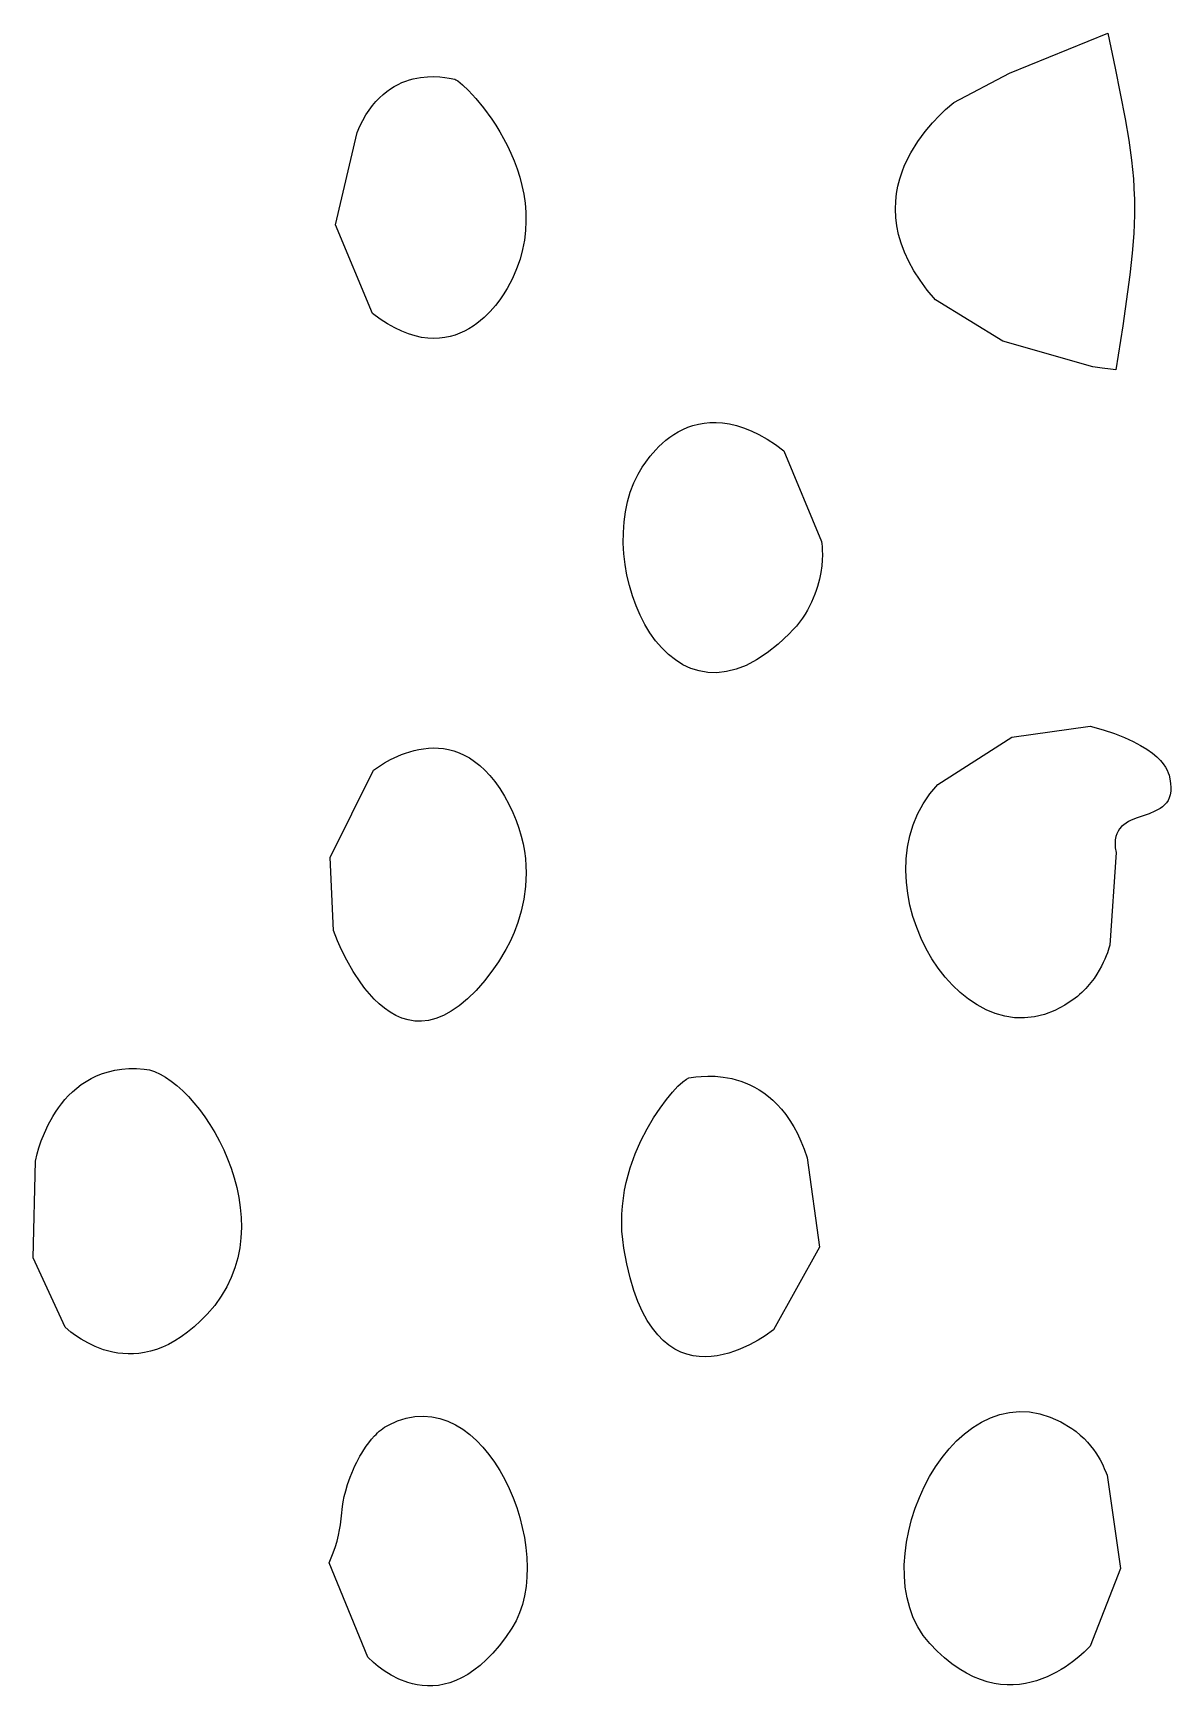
# Model space of a CAD drawing. Header units: millimetres. Extents: x 73 to 173, y -160 to -92.
# Drawn here: x 166.235 to 166.939, y -140.313 to -139.291 of the extents above; entities that cross this region are included whole.
import ezdxf

# ---------------------------------------------------------------- set-up
doc = ezdxf.new("R2010")
doc.units = ezdxf.units.MM
doc.layers.add('F.Silkscreen', color=41, linetype='CONTINUOUS', true_color=0xf2eda1)

msp = doc.modelspace()

# ---------------------------------------------------------------- linework, layer by layer
at = {"layer": 'F.Silkscreen', "linetype": 'CONTINUOUS'}
for p, q in [((166.838701, -139.315925), (166.899627, -139.291051)), ((166.899627, -139.291051), (166.904247, -139.312663)), ((166.904247, -139.312663), (166.910409, -139.34401)), ((166.455868, -139.325518), (166.45822, -139.324065)), ((166.45822, -139.324065), (166.460575, -139.322803)), ((166.460575, -139.322803), (166.462929, -139.321723)), ((166.462929, -139.321723), (166.465287, -139.320797)), ((166.465287, -139.320797), (166.467631, -139.320034)), ((166.467631, -139.320034), (166.469936, -139.319403)), ((166.469936, -139.319403), (166.474449, -139.31852)), ((166.474449, -139.31852), (166.478741, -139.318084)), ((166.478741, -139.318084), (166.482736, -139.317988)), ((166.482736, -139.317988), (166.486372, -139.318139)), ((166.486372, -139.318139), (166.489545, -139.318493)), ((166.489545, -139.318493), (166.492204, -139.318897)), ((166.492204, -139.318897), (166.495623, -139.319631)), ((166.495623, -139.319631), (166.496384, -139.319957)), ((166.496384, -139.319957), (166.49744, -139.320632)), ((166.49744, -139.320632), (166.500359, -139.322987)), ((166.500359, -139.322987), (166.504146, -139.326616)), ((166.804328, -139.33405), (166.838701, -139.315925)), ((166.444698, -139.335887), (166.446828, -139.333361)), ((166.446828, -139.333361), (166.449015, -139.33106)), ((166.449015, -139.33106), (166.451263, -139.329002)), ((166.451263, -139.329002), (166.453551, -139.327159)), ((166.453551, -139.327159), (166.455868, -139.325518)), ((166.504146, -139.326616), (166.508591, -139.331423)), ((166.508591, -139.331423), (166.513441, -139.337331)), ((166.799272, -139.338378), (166.804328, -139.33405)), ((166.43698, -139.348651), (166.438773, -139.345042)), ((166.438773, -139.345042), (166.440662, -139.341719)), ((166.440662, -139.341719), (166.442634, -139.338679)), ((166.442634, -139.338679), (166.444698, -139.335887)), ((166.513441, -139.337331), (166.518471, -139.344245)), ((166.518471, -139.344245), (166.520987, -139.348046)), ((166.791151, -139.346515), (166.795463, -139.341992)), ((166.795463, -139.341992), (166.799272, -139.338378)), ((166.910409, -139.34401), (166.912648, -139.357344)), ((166.421766, -139.409549), (166.435302, -139.352546)), ((166.435302, -139.352546), (166.43698, -139.348651)), ((166.520987, -139.348046), (166.523456, -139.352068)), ((166.523456, -139.352068), (166.525862, -139.356292)), ((166.782014, -139.358109), (166.786577, -139.351905)), ((166.786577, -139.351905), (166.791151, -139.346515)), ((166.525862, -139.356292), (166.528161, -139.360718)), ((166.528161, -139.360718), (166.530337, -139.365322)), ((166.530337, -139.365322), (166.53236, -139.370108)), ((166.773938, -139.37283), (166.77772, -139.365099)), ((166.77772, -139.365099), (166.782014, -139.358109)), ((166.912648, -139.357344), (166.914317, -139.369576)), ((166.53236, -139.370108), (166.534192, -139.375045)), ((166.534192, -139.375045), (166.535816, -139.380134)), ((166.772312, -139.376955), (166.773938, -139.37283)), ((166.914317, -139.369576), (166.915445, -139.381114)), ((166.535816, -139.380134), (166.537196, -139.385379)), ((166.537196, -139.385379), (166.538298, -139.390737)), ((166.768944, -139.390323), (166.769793, -139.385705)), ((166.769793, -139.385705), (166.770924, -139.381258)), ((166.770924, -139.381258), (166.772312, -139.376955)), ((166.915445, -139.381114), (166.91601, -139.391565)), ((166.538298, -139.390737), (166.539107, -139.396216)), ((166.539107, -139.396216), (166.539583, -139.401794)), ((166.768256, -139.400004), (166.768432, -139.395091)), ((166.768432, -139.395091), (166.768944, -139.390323)), ((166.91601, -139.391565), (166.916053, -139.392953)), ((166.916053, -139.392953), (166.916134, -139.403407)), ((166.539583, -139.401794), (166.539701, -139.407477)), ((166.768471, -139.405061), (166.768256, -139.400004)), ((166.769107, -139.410251), (166.768471, -139.405061)), ((166.916134, -139.403407), (166.915707, -139.414959)), ((166.444698, -139.464431), (166.421766, -139.409549)), ((166.539433, -139.41324), (166.538748, -139.419071)), ((166.539701, -139.407477), (166.539433, -139.41324)), ((166.770196, -139.415579), (166.769107, -139.410251)), ((166.771754, -139.421022), (166.770196, -139.415579)), ((166.915707, -139.414959), (166.914768, -139.427207)), ((166.537619, -139.424974), (166.536024, -139.43091)), ((166.538748, -139.419071), (166.537619, -139.424974)), ((166.773838, -139.426593), (166.771754, -139.421022)), ((166.776467, -139.432273), (166.773838, -139.426593)), ((166.914768, -139.427207), (166.913324, -139.440569)), ((166.533922, -139.436903), (166.531283, -139.44291)), ((166.536024, -139.43091), (166.533922, -139.436903)), ((166.779679, -139.438066), (166.776467, -139.432273)), ((166.531283, -139.44291), (166.528093, -139.448942)), ((166.783498, -139.443962), (166.779679, -139.438066)), ((166.787951, -139.449954), (166.783498, -139.443962)), ((166.913324, -139.440569), (166.90896, -139.472016)), ((166.523546, -139.455998), (166.52086, -139.459492)), ((166.525656, -139.452943), (166.523546, -139.455998)), ((166.528093, -139.448942), (166.525656, -139.452943)), ((166.793092, -139.456048), (166.787951, -139.449954)), ((166.834758, -139.481557), (166.793092, -139.456048)), ((166.449442, -139.467921), (166.444698, -139.464431)), ((166.454054, -139.470923), (166.449442, -139.467921)), ((166.513758, -139.467004), (166.511628, -139.468856)), ((166.517592, -139.463227), (166.513758, -139.467004)), ((166.52086, -139.459492), (166.517592, -139.463227)), ((166.458538, -139.473447), (166.454054, -139.470923)), ((166.462874, -139.475511), (166.458538, -139.473447)), ((166.467089, -139.477162), (166.462874, -139.475511)), ((166.471163, -139.478398), (166.467089, -139.477162)), ((166.49587, -139.477802), (166.49275, -139.478702)), ((166.49884, -139.476692), (166.49587, -139.477802)), ((166.501683, -139.475387), (166.49884, -139.476692)), ((166.504376, -139.473932), (166.501683, -139.475387)), ((166.506944, -139.472342), (166.504376, -139.473932)), ((166.50936, -139.470644), (166.506944, -139.472342)), ((166.511628, -139.468856), (166.50936, -139.470644)), ((166.90896, -139.472016), (166.904658, -139.499236)), ((166.475107, -139.479252), (166.471163, -139.478398)), ((166.478905, -139.479753), (166.475107, -139.479252)), ((166.482568, -139.479928), (166.478905, -139.479753)), ((166.486104, -139.479788), (166.482568, -139.479928)), ((166.489495, -139.479376), (166.486104, -139.479788)), ((166.49275, -139.478702), (166.489495, -139.479376)), ((166.890405, -139.497478), (166.834758, -139.481557)), ((166.896165, -139.498335), (166.890405, -139.497478)), ((166.90124, -139.498942), (166.896165, -139.498335)), ((166.904658, -139.499236), (166.90124, -139.498942)), ((166.628597, -139.541058), (166.631157, -139.539306)), ((166.631157, -139.539306), (166.633869, -139.537675)), ((166.633869, -139.537675), (166.636731, -139.536196)), ((166.636731, -139.536196), (166.639766, -139.534871)), ((166.639766, -139.534871), (166.64296, -139.533772)), ((166.64296, -139.533772), (166.646314, -139.532887)), ((166.646314, -139.532887), (166.649822, -139.532249)), ((166.649822, -139.532249), (166.653501, -139.531893)), ((166.653501, -139.531893), (166.657338, -139.531847)), ((166.657338, -139.531847), (166.66134, -139.532134)), ((166.66134, -139.532134), (166.665496, -139.532778)), ((166.665496, -139.532778), (166.669825, -139.533792)), ((166.669825, -139.533792), (166.674314, -139.535229)), ((166.674314, -139.535229), (166.678976, -139.537092)), ((166.678976, -139.537092), (166.683801, -139.539413)), ((166.683801, -139.539413), (166.688791, -139.542231)), ((166.616542, -139.552701), (166.619933, -139.548786)), ((166.619933, -139.548786), (166.621869, -139.546796)), ((166.621869, -139.546796), (166.623956, -139.544833)), ((166.623956, -139.544833), (166.626192, -139.542907)), ((166.626192, -139.542907), (166.628597, -139.541058)), ((166.688791, -139.542231), (166.693945, -139.545559)), ((166.693945, -139.545559), (166.699266, -139.549424)), ((166.699266, -139.549424), (166.722587, -139.605513)), ((166.609066, -139.563882), (166.611583, -139.559611)), ((166.611583, -139.559611), (166.613758, -139.556378)), ((166.613758, -139.556378), (166.616542, -139.552701)), ((166.604243, -139.574924), (166.606424, -139.569245)), ((166.606424, -139.569245), (166.609066, -139.563882)), ((166.602511, -139.580879), (166.604243, -139.574924)), ((166.600374, -139.593422), (166.601231, -139.587062)), ((166.601231, -139.587062), (166.602511, -139.580879)), ((166.599908, -139.606506), (166.599928, -139.599918)), ((166.599928, -139.599918), (166.600374, -139.593422)), ((166.600276, -139.613127), (166.599908, -139.606506)), ((166.722587, -139.605513), (166.722752, -139.606957)), ((166.722752, -139.606957), (166.722904, -139.608651)), ((166.722904, -139.608651), (166.723004, -139.610915)), ((166.723004, -139.610915), (166.723027, -139.613693)), ((166.601035, -139.619746), (166.600276, -139.613127)), ((166.602175, -139.626315), (166.601035, -139.619746)), ((166.722607, -139.620573), (166.722055, -139.624569)), ((166.72291, -139.616929), (166.722607, -139.620573)), ((166.723027, -139.613693), (166.72291, -139.616929)), ((166.603684, -139.632783), (166.602175, -139.626315)), ((166.720658, -139.631103), (166.720015, -139.633397)), ((166.721213, -139.628873), (166.720658, -139.631103)), ((166.721668, -139.626689), (166.721213, -139.628873)), ((166.722055, -139.624569), (166.721668, -139.626689)), ((166.605552, -139.639096), (166.603684, -139.632783)), ((166.607763, -139.645232), (166.605552, -139.639096)), ((166.717449, -139.640534), (166.71636, -139.642973)), ((166.71841, -139.638127), (166.717449, -139.640534)), ((166.719267, -139.635742), (166.71841, -139.638127)), ((166.720015, -139.633397), (166.719267, -139.635742)), ((166.610322, -139.651115), (166.607763, -139.645232)), ((166.613205, -139.656718), (166.610322, -139.651115)), ((166.712316, -139.650382), (166.710678, -139.652856)), ((166.713802, -139.647901), (166.712316, -139.650382)), ((166.715155, -139.645438), (166.713802, -139.647901)), ((166.71636, -139.642973), (166.715155, -139.645438)), ((166.616397, -139.661981), (166.613205, -139.656718)), ((166.619911, -139.666864), (166.616397, -139.661981)), ((166.704818, -139.660211), (166.702535, -139.662617)), ((166.70694, -139.657779), (166.704818, -139.660211)), ((166.708887, -139.65533), (166.70694, -139.657779)), ((166.710678, -139.652856), (166.708887, -139.65533)), ((166.623701, -139.671318), (166.619911, -139.666864)), ((166.627796, -139.675309), (166.623701, -139.671318)), ((166.695633, -139.669061), (166.68888, -139.674419)), ((166.702535, -139.662617), (166.695633, -139.669061)), ((166.632175, -139.678767), (166.627796, -139.675309)), ((166.636804, -139.681667), (166.632175, -139.678767)), ((166.641699, -139.683947), (166.636804, -139.681667)), ((166.675885, -139.682087), (166.669665, -139.684477)), ((166.682298, -139.678752), (166.675885, -139.682087)), ((166.68888, -139.674419), (166.682298, -139.678752)), ((166.646839, -139.685557), (166.641699, -139.683947)), ((166.652218, -139.686467), (166.646839, -139.685557)), ((166.65782, -139.686629), (166.652218, -139.686467)), ((166.66364, -139.685976), (166.65782, -139.686629)), ((166.669665, -139.684477), (166.66364, -139.685976)), ((166.840168, -139.726448), (166.888657, -139.719729)), ((166.888657, -139.719729), (166.896637, -139.721994)), ((166.896637, -139.721994), (166.903688, -139.724328)), ((166.47346, -139.734104), (166.476365, -139.733627)), ((166.476365, -139.733627), (166.479347, -139.733303)), ((166.479347, -139.733303), (166.482401, -139.73318)), ((166.482401, -139.73318), (166.485503, -139.733261)), ((166.485503, -139.733261), (166.488656, -139.733571)), ((166.488656, -139.733571), (166.491849, -139.73414)), ((166.794398, -139.755853), (166.840168, -139.726448)), ((166.903688, -139.724328), (166.909884, -139.726719)), ((166.909884, -139.726719), (166.915273, -139.729146)), ((166.915273, -139.729146), (166.919905, -139.731568)), ((166.919905, -139.731568), (166.923846, -139.733981)), ((166.449139, -139.74434), (166.452205, -139.742435)), ((166.452205, -139.742435), (166.455979, -139.740347)), ((166.455979, -139.740347), (166.460352, -139.738261)), ((166.460352, -139.738261), (166.462744, -139.737263)), ((166.462744, -139.737263), (166.465262, -139.736325)), ((166.465262, -139.736325), (166.467893, -139.735479)), ((166.467893, -139.735479), (166.470627, -139.734724)), ((166.470627, -139.734724), (166.47346, -139.734104)), ((166.491849, -139.73414), (166.495056, -139.734969)), ((166.495056, -139.734969), (166.498275, -139.736106)), ((166.498275, -139.736106), (166.501505, -139.737537)), ((166.501505, -139.737537), (166.504733, -139.739317)), ((166.504733, -139.739317), (166.507943, -139.74145)), ((166.507943, -139.74145), (166.511122, -139.743958)), ((166.511122, -139.743958), (166.514274, -139.746868)), ((166.923846, -139.733981), (166.927162, -139.736356)), ((166.927162, -139.736356), (166.929893, -139.738667)), ((166.929893, -139.738667), (166.932109, -139.74089)), ((166.932109, -139.74089), (166.933877, -139.743005)), ((166.933877, -139.743005), (166.935228, -139.745)), ((166.418559, -139.800883), (166.445382, -139.746936)), ((166.445382, -139.746936), (166.449139, -139.74434)), ((166.514274, -139.746868), (166.517383, -139.750196)), ((166.517383, -139.750196), (166.520436, -139.753969)), ((166.520436, -139.753969), (166.523426, -139.758193)), ((166.935228, -139.745), (166.936244, -139.74684)), ((166.936244, -139.74684), (166.936971, -139.748499)), ((166.936971, -139.748499), (166.937469, -139.749963)), ((166.937469, -139.749963), (166.938015, -139.752197)), ((166.938015, -139.752197), (166.938487, -139.755056)), ((166.523426, -139.758193), (166.526343, -139.762912)), ((166.526343, -139.762912), (166.529113, -139.767989)), ((166.785413, -139.767718), (166.789535, -139.761617)), ((166.789535, -139.761617), (166.794398, -139.755853)), ((166.937648, -139.763929), (166.936855, -139.765593)), ((166.938226, -139.76206), (166.937648, -139.763929)), ((166.938573, -139.75998), (166.938226, -139.76206)), ((166.938487, -139.755056), (166.938671, -139.757644)), ((166.938671, -139.757644), (166.938573, -139.75998)), ((166.529113, -139.767989), (166.531532, -139.773003)), ((166.531532, -139.773003), (166.533591, -139.777958)), ((166.779267, -139.780744), (166.781987, -139.774107)), ((166.781987, -139.774107), (166.785413, -139.767718)), ((166.925142, -139.773826), (166.921425, -139.775145)), ((166.928684, -139.77236), (166.925142, -139.773826)), ((166.930356, -139.77153), (166.928684, -139.77236)), ((166.93193, -139.770598), (166.930356, -139.77153)), ((166.933386, -139.769558), (166.93193, -139.770598)), ((166.934705, -139.768395), (166.933386, -139.769558)), ((166.935863, -139.767077), (166.934705, -139.768395)), ((166.936855, -139.765593), (166.935863, -139.767077)), ((166.533591, -139.777958), (166.535333, -139.78285)), ((166.535333, -139.78285), (166.536759, -139.78767)), ((166.777189, -139.78758), (166.779267, -139.780744)), ((166.905956, -139.784547), (166.905153, -139.786189)), ((166.906946, -139.783091), (166.905956, -139.784547)), ((166.908124, -139.781801), (166.906946, -139.783091)), ((166.909447, -139.780651), (166.908124, -139.781801)), ((166.910912, -139.779628), (166.909447, -139.780651)), ((166.91248, -139.778723), (166.910912, -139.779628)), ((166.914157, -139.7779), (166.91248, -139.778723)), ((166.917717, -139.776452), (166.914157, -139.7779)), ((166.921425, -139.775145), (166.917717, -139.776452)), ((166.536759, -139.78767), (166.537894, -139.792397)), ((166.537894, -139.792397), (166.538747, -139.797038)), ((166.774924, -139.801684), (166.775754, -139.79458)), ((166.775754, -139.79458), (166.777189, -139.78758)), ((166.904204, -139.790075), (166.904106, -139.792359)), ((166.904106, -139.792359), (166.904259, -139.794909)), ((166.904556, -139.788018), (166.904204, -139.790075)), ((166.904259, -139.794909), (166.904718, -139.797719)), ((166.905153, -139.786189), (166.904556, -139.788018)), ((166.42055, -139.845972), (166.418559, -139.800883)), ((166.538747, -139.797038), (166.539345, -139.801599)), ((166.539345, -139.801599), (166.539694, -139.806067)), ((166.774688, -139.808861), (166.774924, -139.801684)), ((166.904718, -139.797719), (166.900876, -139.855166)), ((166.539811, -139.810432), (166.539452, -139.818834)), ((166.539694, -139.806067), (166.539811, -139.810432)), ((166.775016, -139.816064), (166.774688, -139.808861)), ((166.539452, -139.818834), (166.538389, -139.826764)), ((166.775867, -139.823247), (166.775016, -139.816064)), ((166.777232, -139.830375), (166.775867, -139.823247)), ((166.536753, -139.834188), (166.534699, -139.841048)), ((166.538389, -139.826764), (166.536753, -139.834188)), ((166.779082, -139.83739), (166.777232, -139.830375)), ((166.423186, -139.852539), (166.42055, -139.845972)), ((166.534699, -139.841048), (166.532338, -139.847303)), ((166.78139, -139.844256), (166.779082, -139.83739)), ((166.784135, -139.850932), (166.78139, -139.844256)), ((166.425667, -139.858012), (166.423186, -139.852539)), ((166.529831, -139.852927), (166.527289, -139.857855)), ((166.532338, -139.847303), (166.529831, -139.852927)), ((166.787293, -139.857368), (166.784135, -139.850932)), ((166.900876, -139.855166), (166.900341, -139.856949)), ((166.428886, -139.864404), (166.425667, -139.858012)), ((166.432831, -139.871342), (166.428886, -139.864404)), ((166.522709, -139.865474), (166.519671, -139.869826)), ((166.527289, -139.857855), (166.522709, -139.865474)), ((166.790839, -139.863523), (166.787293, -139.857368)), ((166.794729, -139.869357), (166.790839, -139.863523)), ((166.896825, -139.865892), (166.895667, -139.868199)), ((166.897812, -139.863704), (166.896825, -139.865892)), ((166.898657, -139.861696), (166.897812, -139.863704)), ((166.899349, -139.85988), (166.898657, -139.861696)), ((166.900341, -139.856949), (166.899349, -139.85988)), ((166.437492, -139.87841), (166.432831, -139.871342)), ((166.514163, -139.876962), (166.508788, -139.883096)), ((166.519671, -139.869826), (166.514163, -139.876962)), ((166.798969, -139.874822), (166.794729, -139.869357)), ((166.803522, -139.87986), (166.798969, -139.874822)), ((166.891112, -139.875648), (166.889205, -139.878204)), ((166.892819, -139.873105), (166.891112, -139.875648)), ((166.894336, -139.870608), (166.892819, -139.873105)), ((166.895667, -139.868199), (166.894336, -139.870608)), ((166.440082, -139.881877), (166.437492, -139.87841)), ((166.442846, -139.885228), (166.440082, -139.881877)), ((166.445777, -139.88842), (166.442846, -139.885228)), ((166.508788, -139.883096), (166.50355, -139.888285)), ((166.808346, -139.884459), (166.803522, -139.87986)), ((166.813435, -139.888548), (166.808346, -139.884459)), ((166.880792, -139.886836), (166.879355, -139.887973)), ((166.882175, -139.885664), (166.880792, -139.886836)), ((166.883483, -139.884464), (166.882175, -139.885664)), ((166.884741, -139.883242), (166.883483, -139.884464)), ((166.885942, -139.882005), (166.884741, -139.883242)), ((166.887085, -139.880748), (166.885942, -139.882005)), ((166.888178, -139.879479), (166.887085, -139.880748)), ((166.889205, -139.878204), (166.888178, -139.879479)), ((166.448883, -139.891395), (166.445777, -139.88842)), ((166.452145, -139.894115), (166.448883, -139.891395)), ((166.455581, -139.89652), (166.452145, -139.894115)), ((166.459167, -139.89856), (166.455581, -139.89652)), ((166.493497, -139.895996), (166.48868, -139.898606)), ((166.498451, -139.89256), (166.493497, -139.895996)), ((166.50355, -139.888285), (166.498451, -139.89256)), ((166.818755, -139.892099), (166.813435, -139.888548)), ((166.824282, -139.895062), (166.818755, -139.892099)), ((166.829998, -139.897382), (166.824282, -139.895062)), ((166.835882, -139.899034), (166.829998, -139.897382)), ((166.866763, -139.895621), (166.860457, -139.898007)), ((166.873066, -139.89229), (166.866763, -139.895621)), ((166.879355, -139.887973), (166.873066, -139.89229)), ((166.462925, -139.900183), (166.459167, -139.89856)), ((166.466828, -139.901363), (166.462925, -139.900183)), ((166.470902, -139.902027), (166.466828, -139.901363)), ((166.475119, -139.902137), (166.470902, -139.902027)), ((166.479493, -139.901632), (166.475119, -139.902137)), ((166.484009, -139.900477), (166.479493, -139.901632)), ((166.48868, -139.898606), (166.484009, -139.900477)), ((166.841884, -139.899966), (166.835882, -139.899034)), ((166.848008, -139.900138), (166.841884, -139.899966)), ((166.854199, -139.899492), (166.848008, -139.900138)), ((166.860457, -139.898007), (166.854199, -139.899492)), ((166.267537, -139.939351), (166.270712, -139.937552)), ((166.270712, -139.937552), (166.274072, -139.935933)), ((166.274072, -139.935933), (166.277638, -139.934541)), ((166.277638, -139.934541), (166.281414, -139.93337)), ((166.281414, -139.93337), (166.2854, -139.932465)), ((166.2854, -139.932465), (166.28961, -139.93183)), ((166.28961, -139.93183), (166.294043, -139.931484)), ((166.294043, -139.931484), (166.298709, -139.93145)), ((166.298709, -139.93145), (166.303605, -139.931747)), ((166.303605, -139.931747), (166.306722, -139.932293)), ((166.306722, -139.932293), (166.309978, -139.933333)), ((166.309978, -139.933333), (166.313337, -139.934846)), ((166.313337, -139.934846), (166.316776, -139.936814)), ((166.316776, -139.936814), (166.320274, -139.939195)), ((166.636622, -139.939718), (166.638914, -139.937984)), ((166.638914, -139.937984), (166.640463, -139.937254)), ((166.640463, -139.937254), (166.644814, -139.936576)), ((166.644814, -139.936576), (166.648153, -139.936246)), ((166.648153, -139.936246), (166.652132, -139.936086)), ((166.652132, -139.936086), (166.656653, -139.936198)), ((166.656653, -139.936198), (166.661628, -139.936671)), ((166.661628, -139.936671), (166.664259, -139.93709)), ((166.664259, -139.93709), (166.666935, -139.937646)), ((166.666935, -139.937646), (166.6697, -139.938347)), ((166.6697, -139.938347), (166.6725, -139.939216)), ((166.254464, -139.950593), (166.256729, -139.948119)), ((166.256729, -139.948119), (166.259164, -139.94574)), ((166.259164, -139.94574), (166.261776, -139.943466)), ((166.261776, -139.943466), (166.264567, -139.941334)), ((166.264567, -139.941334), (166.267537, -139.939351)), ((166.320274, -139.939195), (166.323804, -139.941994)), ((166.323804, -139.941994), (166.327331, -139.945186)), ((166.327331, -139.945186), (166.33084, -139.948721)), ((166.626577, -139.950546), (166.630329, -139.946061)), ((166.630329, -139.946061), (166.633714, -139.942424)), ((166.633714, -139.942424), (166.636622, -139.939718)), ((166.6725, -139.939216), (166.675337, -139.940258)), ((166.675337, -139.940258), (166.678195, -139.941495)), ((166.678195, -139.941495), (166.681065, -139.942935)), ((166.681065, -139.942935), (166.683935, -139.944592)), ((166.683935, -139.944592), (166.686794, -139.946483)), ((166.686794, -139.946483), (166.689627, -139.948623)), ((166.246989, -139.961054), (166.248621, -139.958399)), ((166.248621, -139.958399), (166.25042, -139.955758)), ((166.25042, -139.955758), (166.252364, -139.953149)), ((166.252364, -139.953149), (166.254464, -139.950593)), ((166.33084, -139.948721), (166.334309, -139.952599)), ((166.334309, -139.952599), (166.337698, -139.956801)), ((166.337698, -139.956801), (166.340993, -139.961288)), ((166.618569, -139.961922), (166.622618, -139.955858)), ((166.622618, -139.955858), (166.626577, -139.950546)), ((166.689627, -139.948623), (166.692412, -139.951024)), ((166.692412, -139.951024), (166.695142, -139.953686)), ((166.695142, -139.953686), (166.697813, -139.956648)), ((166.697813, -139.956648), (166.700397, -139.959908)), ((166.241759, -139.971438), (166.244112, -139.96634)), ((166.244112, -139.96634), (166.246989, -139.961054)), ((166.340993, -139.961288), (166.34416, -139.966046)), ((166.34416, -139.966046), (166.34719, -139.971055)), ((166.610748, -139.976144), (166.614564, -139.96871)), ((166.614564, -139.96871), (166.618569, -139.961922)), ((166.700397, -139.959908), (166.702909, -139.963482)), ((166.702909, -139.963482), (166.705309, -139.967389)), ((166.705309, -139.967389), (166.707584, -139.971627)), ((166.23844, -139.980471), (166.239884, -139.976204)), ((166.239884, -139.976204), (166.241759, -139.971438)), ((166.34719, -139.971055), (166.350039, -139.976292)), ((166.350039, -139.976292), (166.352693, -139.981717)), ((166.607238, -139.984206), (166.610748, -139.976144)), ((166.707584, -139.971627), (166.70975, -139.976238)), ((166.70975, -139.976238), (166.711768, -139.981214)), ((166.234768, -140.048493), (166.236228, -139.988708)), ((166.236228, -139.988708), (166.237375, -139.984088)), ((166.237375, -139.984088), (166.23844, -139.980471)), ((166.352693, -139.981717), (166.355115, -139.987341)), ((166.355115, -139.987341), (166.35729, -139.993116)), ((166.604183, -139.992823), (166.607238, -139.984206)), ((166.711768, -139.981214), (166.713627, -139.986564)), ((166.713627, -139.986564), (166.721326, -140.041975)), ((166.35729, -139.993116), (166.35919, -139.999026)), ((166.35919, -139.999026), (166.360788, -140.005051)), ((166.601699, -140.001956), (166.604183, -139.992823)), ((166.360788, -140.005051), (166.362059, -140.011165)), ((166.599934, -140.011542), (166.600729, -140.006691)), ((166.600729, -140.006691), (166.601699, -140.001956)), ((166.362059, -140.011165), (166.362983, -140.017343)), ((166.362983, -140.017343), (166.363518, -140.023564)), ((166.599017, -140.021541), (166.59936, -140.016487)), ((166.59936, -140.016487), (166.599934, -140.011542)), ((166.363656, -140.029817), (166.363366, -140.036071)), ((166.363518, -140.023564), (166.363656, -140.029817)), ((166.598919, -140.026679), (166.599017, -140.021541)), ((166.599073, -140.031902), (166.598919, -140.026679)), ((166.363366, -140.036071), (166.362612, -140.042292)), ((166.599508, -140.037189), (166.599073, -140.031902)), ((166.600245, -140.042555), (166.599508, -140.037189)), ((166.254688, -140.091433), (166.234768, -140.048493)), ((166.361381, -140.048476), (166.359656, -140.054583)), ((166.362612, -140.042292), (166.361381, -140.048476)), ((166.602035, -140.052111), (166.600245, -140.042555)), ((166.721326, -140.041975), (166.692847, -140.092994)), ((166.357391, -140.060614), (166.354574, -140.066521)), ((166.359656, -140.054583), (166.357391, -140.060614)), ((166.604102, -140.060768), (166.602035, -140.052111)), ((166.606424, -140.068589), (166.604102, -140.060768)), ((166.354574, -140.066521), (166.351166, -140.072298)), ((166.608979, -140.075578), (166.606424, -140.068589)), ((166.347153, -140.077917), (166.342502, -140.083358)), ((166.351166, -140.072298), (166.347153, -140.077917)), ((166.611753, -140.081806), (166.608979, -140.075578)), ((166.258168, -140.09436), (166.254688, -140.091433)), ((166.334366, -140.091261), (166.330345, -140.094546)), ((166.338417, -140.087531), (166.334366, -140.091261)), ((166.342502, -140.083358), (166.338417, -140.087531)), ((166.614714, -140.087294), (166.611753, -140.081806)), ((166.617866, -140.092072), (166.614714, -140.087294)), ((166.260984, -140.096461), (166.258168, -140.09436)), ((166.264458, -140.098776), (166.260984, -140.096461)), ((166.268555, -140.101121), (166.264458, -140.098776)), ((166.273227, -140.103355), (166.268555, -140.101121)), ((166.322449, -140.0999), (166.318583, -140.101999)), ((166.326367, -140.097419), (166.322449, -140.0999)), ((166.330345, -140.094546), (166.326367, -140.097419)), ((166.621167, -140.096199), (166.617866, -140.092072)), ((166.624594, -140.099684), (166.621167, -140.096199)), ((166.628139, -140.102581), (166.624594, -140.099684)), ((166.683306, -140.099367), (166.678009, -140.102261)), ((166.687656, -140.096666), (166.683306, -140.099367)), ((166.692847, -140.092994), (166.687656, -140.096666)), ((166.278427, -140.105313), (166.273227, -140.103355)), ((166.284136, -140.106819), (166.278427, -140.105313)), ((166.287152, -140.107356), (166.284136, -140.106819)), ((166.290283, -140.107718), (166.287152, -140.107356)), ((166.293518, -140.107893), (166.290283, -140.107718)), ((166.296846, -140.107851), (166.293518, -140.107893)), ((166.300278, -140.10758), (166.296846, -140.107851)), ((166.303779, -140.107047), (166.300278, -140.10758)), ((166.30737, -140.106254), (166.303779, -140.107047)), ((166.311035, -140.105156), (166.30737, -140.106254)), ((166.314775, -140.103747), (166.311035, -140.105156)), ((166.318583, -140.101999), (166.314775, -140.103747)), ((166.631774, -140.104936), (166.628139, -140.102581)), ((166.635478, -140.106768), (166.631774, -140.104936)), ((166.639232, -140.108118), (166.635478, -140.106768)), ((166.643018, -140.109044), (166.639232, -140.108118)), ((166.64682, -140.109554), (166.643018, -140.109044)), ((166.650596, -140.109706), (166.64682, -140.109554)), ((166.654351, -140.109537), (166.650596, -140.109706)), ((166.658054, -140.109071), (166.654351, -140.109537)), ((166.661676, -140.10835), (166.658054, -140.109071)), ((166.665212, -140.107412), (166.661676, -140.10835)), ((166.668629, -140.106301), (166.665212, -140.107412)), ((166.671912, -140.105043), (166.668629, -140.106301)), ((166.678009, -140.102261), (166.671912, -140.105043)), ((166.452252, -140.153283), (166.453398, -140.152562)), ((166.453398, -140.152562), (166.454575, -140.151898)), ((166.454575, -140.151898), (166.460151, -140.149365)), ((166.460151, -140.149365), (166.465631, -140.147624)), ((166.465631, -140.147624), (166.471011, -140.146632)), ((166.471011, -140.146632), (166.476283, -140.14636)), ((166.476283, -140.14636), (166.481428, -140.146779)), ((166.481428, -140.146779), (166.486436, -140.147838)), ((166.486436, -140.147838), (166.491301, -140.149499)), ((166.491301, -140.149499), (166.496007, -140.151738)), ((166.496007, -140.151738), (166.500546, -140.154481)), ((166.816085, -140.153396), (166.821463, -140.150069)), ((166.821463, -140.150069), (166.827039, -140.147377)), ((166.827039, -140.147377), (166.832825, -140.145348)), ((166.832825, -140.145348), (166.838783, -140.144042)), ((166.838783, -140.144042), (166.8449, -140.143497)), ((166.8449, -140.143497), (166.851176, -140.14377)), ((166.851176, -140.14377), (166.857547, -140.144901)), ((166.857547, -140.144901), (166.864043, -140.146946)), ((166.864043, -140.146946), (166.870621, -140.149941)), ((166.870621, -140.149941), (166.877262, -140.153945)), ((166.440855, -140.164986), (166.442432, -140.162828)), ((166.442432, -140.162828), (166.444142, -140.160708)), ((166.444142, -140.160708), (166.445982, -140.158645)), ((166.445982, -140.158645), (166.44695, -140.15766)), ((166.44695, -140.15766), (166.447945, -140.156699)), ((166.447945, -140.156699), (166.448976, -140.155777)), ((166.448976, -140.155777), (166.450042, -140.154899)), ((166.450042, -140.154899), (166.451127, -140.154065)), ((166.451127, -140.154065), (166.452252, -140.153283)), ((166.500546, -140.154481), (166.504895, -140.157744)), ((166.504895, -140.157744), (166.509051, -140.161454)), ((166.509051, -140.161454), (166.513011, -140.165573)), ((166.801442, -140.166613), (166.806064, -140.161708)), ((166.806064, -140.161708), (166.81095, -140.157289)), ((166.81095, -140.157289), (166.816085, -140.153396)), ((166.877262, -140.153945), (166.878677, -140.154941)), ((166.878677, -140.154941), (166.880039, -140.155959)), ((166.880039, -140.155959), (166.882586, -140.158077)), ((166.882586, -140.158077), (166.884905, -140.160262)), ((166.884905, -140.160262), (166.887025, -140.1625)), ((166.887025, -140.1625), (166.888955, -140.164746)), ((166.435027, -140.174849), (166.4359, -140.173129)), ((166.4359, -140.173129), (166.436937, -140.171244)), ((166.436937, -140.171244), (166.438098, -140.169231)), ((166.438098, -140.169231), (166.439411, -140.167137)), ((166.439411, -140.167137), (166.440855, -140.164986)), ((166.513011, -140.165573), (166.516749, -140.17008)), ((166.516749, -140.17008), (166.520259, -140.174921)), ((166.793101, -140.177651), (166.797118, -140.171945)), ((166.797118, -140.171945), (166.801442, -140.166613)), ((166.888955, -140.164746), (166.890682, -140.166986)), ((166.890682, -140.166986), (166.892232, -140.169185)), ((166.892232, -140.169185), (166.893593, -140.171342)), ((166.893593, -140.171342), (166.894797, -140.173391)), ((166.894797, -140.173391), (166.895831, -140.175325)), ((166.43096, -140.184191), (166.432963, -140.179265)), ((166.432963, -140.179265), (166.433689, -140.177615)), ((166.433689, -140.177615), (166.435027, -140.174849)), ((166.520259, -140.174921), (166.523525, -140.180078)), ((166.523525, -140.180078), (166.52654, -140.185487)), ((166.789407, -140.1837), (166.793101, -140.177651)), ((166.895831, -140.175325), (166.896719, -140.17712)), ((166.896719, -140.17712), (166.897453, -140.178743)), ((166.897453, -140.178743), (166.898537, -140.181357)), ((166.898537, -140.181357), (166.899124, -140.182957)), ((166.899124, -140.182957), (166.907397, -140.240699)), ((166.427288, -140.196069), (166.428171, -140.192512)), ((166.428171, -140.192512), (166.429381, -140.188587)), ((166.429381, -140.188587), (166.43096, -140.184191)), ((166.52654, -140.185487), (166.529305, -140.191131)), ((166.529305, -140.191131), (166.531769, -140.19697)), ((166.783066, -140.19662), (166.78605, -140.19004)), ((166.78605, -140.19004), (166.789407, -140.1837)), ((166.425538, -140.208015), (166.426163, -140.202342)), ((166.426163, -140.202342), (166.426628, -140.199313)), ((166.426628, -140.199313), (166.427288, -140.196069)), ((166.531769, -140.19697), (166.533956, -140.202948)), ((166.533956, -140.202948), (166.535847, -140.209052)), ((166.778243, -140.210295), (166.780457, -140.203387)), ((166.780457, -140.203387), (166.783066, -140.19662)), ((166.424422, -140.216748), (166.424902, -140.213694)), ((166.424902, -140.213694), (166.425538, -140.208015)), ((166.535847, -140.209052), (166.537429, -140.215232)), ((166.77644, -140.217302), (166.778243, -140.210295)), ((166.42161, -140.227604), (166.422844, -140.223616)), ((166.422844, -140.223616), (166.423767, -140.220027)), ((166.423767, -140.220027), (166.424422, -140.216748)), ((166.537429, -140.215232), (166.538691, -140.221444)), ((166.538691, -140.221444), (166.539601, -140.22767)), ((166.774179, -140.23141), (166.775085, -140.224357)), ((166.775085, -140.224357), (166.77644, -140.217302)), ((166.417966, -140.23705), (166.420017, -140.232053)), ((166.420017, -140.232053), (166.42161, -140.227604)), ((166.539601, -140.22767), (166.540181, -140.233847)), ((166.540181, -140.233847), (166.540405, -140.239956)), ((166.773741, -140.238417), (166.774179, -140.23141)), ((166.441775, -140.295431), (166.417966, -140.23705)), ((166.540405, -140.239956), (166.540243, -140.24595)), ((166.773792, -140.245328), (166.773741, -140.238417)), ((166.907397, -140.240699), (166.888702, -140.28856)), ((166.539715, -140.251798), (166.538785, -140.25745)), ((166.540243, -140.24595), (166.539715, -140.251798)), ((166.774359, -140.252094), (166.773792, -140.245328)), ((166.775443, -140.258678), (166.774359, -140.252094)), ((166.537456, -140.26289), (166.535713, -140.268056)), ((166.538785, -140.25745), (166.537456, -140.26289)), ((166.777079, -140.265006), (166.775443, -140.258678)), ((166.779276, -140.271056), (166.777079, -140.265006)), ((166.533532, -140.272932), (166.530919, -140.277461)), ((166.535713, -140.268056), (166.533532, -140.272932)), ((166.782056, -140.27677), (166.779276, -140.271056)), ((166.526964, -140.283208), (166.523018, -140.288371)), ((166.530919, -140.277461), (166.526964, -140.283208)), ((166.785432, -140.282101), (166.782056, -140.27677)), ((166.789435, -140.287003), (166.785432, -140.282101)), ((166.445356, -140.298777), (166.441775, -140.295431)), ((166.51909, -140.292948), (166.515183, -140.296994)), ((166.523018, -140.288371), (166.51909, -140.292948)), ((166.794061, -140.291737), (166.789435, -140.287003)), ((166.798654, -140.295915), (166.794061, -140.291737)), ((166.8032, -140.299554), (166.798654, -140.295915)), ((166.881762, -140.295141), (166.877857, -140.29828)), ((166.884902, -140.292339), (166.881762, -140.295141)), ((166.888702, -140.28856), (166.884902, -140.292339)), ((166.448304, -140.301198), (166.445356, -140.298777)), ((166.451945, -140.303861), (166.448304, -140.301198)), ((166.45623, -140.306538), (166.451945, -140.303861)), ((166.503659, -140.306115), (166.499906, -140.308247)), ((166.507461, -140.303543), (166.503659, -140.306115)), ((166.511308, -140.300511), (166.507461, -140.303543)), ((166.515183, -140.296994), (166.511308, -140.300511)), ((166.807686, -140.302695), (166.8032, -140.299554)), ((166.812133, -140.305347), (166.807686, -140.302695)), ((166.816513, -140.307543), (166.812133, -140.305347)), ((166.865083, -140.306217), (166.862055, -140.307622)), ((166.867953, -140.30472), (166.865083, -140.306217)), ((166.87067, -140.30316), (166.867953, -140.30472)), ((166.873238, -140.30154), (166.87067, -140.30316)), ((166.877857, -140.29828), (166.873238, -140.30154)), ((166.461121, -140.309025), (166.45623, -140.306538)), ((166.466542, -140.311105), (166.461121, -140.309025)), ((166.469451, -140.311937), (166.466542, -140.311105)), ((166.472454, -140.312585), (166.469451, -140.311937)), ((166.475578, -140.313026), (166.472454, -140.312585)), ((166.478802, -140.313245), (166.475578, -140.313026)), ((166.482117, -140.313205), (166.478802, -140.313245)), ((166.485531, -140.312879), (166.482117, -140.313205)), ((166.489016, -140.312249), (166.485531, -140.312879)), ((166.492586, -140.311279), (166.489016, -140.312249)), ((166.496213, -140.309955), (166.492586, -140.311279)), ((166.499906, -140.308247), (166.496213, -140.309955)), ((166.820827, -140.309309), (166.816513, -140.307543)), ((166.82507, -140.310669), (166.820827, -140.309309)), ((166.829226, -140.311643), (166.82507, -140.310669)), ((166.833308, -140.312268), (166.829226, -140.311643)), ((166.837281, -140.312569), (166.833308, -140.312268)), ((166.841165, -140.312564), (166.837281, -140.312569)), ((166.844939, -140.312289), (166.841165, -140.312564)), ((166.848612, -140.311746), (166.844939, -140.312289)), ((166.85217, -140.310995), (166.848612, -140.311746)), ((166.855593, -140.31004), (166.85217, -140.310995)), ((166.858894, -140.308907), (166.855593, -140.31004)), ((166.862055, -140.307622), (166.858894, -140.308907))]:
    msp.add_line(p, q, dxfattribs=at)

doc.saveas('drawing.dxf')
